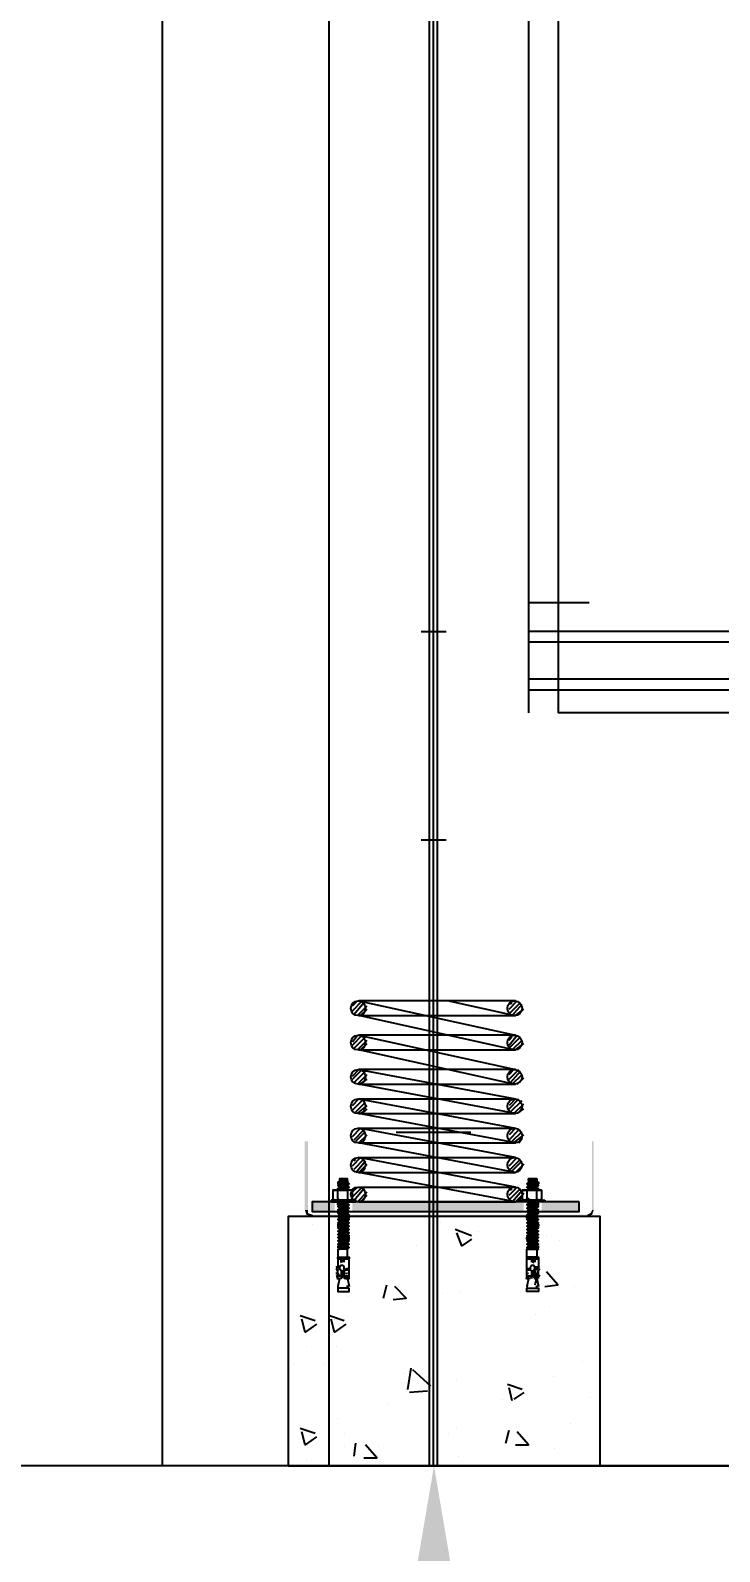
# Model space of a CAD drawing. Header units: millimetres. Extents: x 16084 to 24556, y -3303 to 19570.
# Drawn here: x 18041 to 18868, y -1103 to 720 of the extents above; entities that cross this region are included whole.
import ezdxf

# ---------------------------------------------------------------- set-up
doc = ezdxf.new("R2010")
doc.units = ezdxf.units.MM
doc.header["$MEASUREMENT"] = 0
for name, color, linetype in [('$0$PDF_SAS_STB_Side', 7, 'Continuous'), ('$2$PDF_0', 7, 'Continuous'), ('AA_Architecture', 7, 'Continuous'), ('AA_Rail', 7, 'Continuous')]:
    doc.layers.add(name, color=color, linetype=linetype)
doc.layers.add('AA_Datum', color=7, linetype='Continuous', plot=False)
doc.styles.add('Century Gothic$001H0', font='cent.shx')
doc.dimstyles.new('Copy of ISO-25', dxfattribs={"dimtxt": 250, "dimasz": 80, "dimexe": 1.25, "dimexo": 0.625, "dimtad": 1, "dimtxsty": 'Century Gothic$001H0', "dimblk": 'ARCHTICK', "dimcen": 2.5, "dimadec": 0, "dimazin": 0, "dimtfac": 1, "dimtmove": 0, "dimatfit": 3, "dimfxl": 1, "dimarcsym": 0})

# ---------------------------------------------------------------- blocks, each defined once
blk = doc.blocks.new('_ArchTick')
at = {"color": 0, "linetype": 'ByBlock', "const_width": 0.15}
blk.add_lwpolyline([(-0.5, -0.5), (0.5, 0.5)], dxfattribs=at)
blk = doc.blocks.new('*D11')
at = {"color": 0, "lineweight": -2, "transparency": 16777216}
for p, q in [((20199.375, 16200), (16998.75, 16200)), ((17000, -1000), (17000, 16200)), ((20199.375, -1000), (16998.75, -1000))]:
    blk.add_line(p, q, dxfattribs=at)
at = {"layer": 'Defpoints', "color": 0, "transparency": 16777216}
for p in [(17000, 16200), (20200, 16200), (20200, -1000)]:
    blk.add_point(p, dxfattribs=at)
at = {"color": 0, "lineweight": -2, "transparency": 16777216, "xscale": 80, "yscale": 80, "zscale": 80}
for p, rotation in [((17000, 16200), 90), ((17000, -1000), 270)]:
    blk.add_blockref('_ArchTick', p, dxfattribs=dict(at, rotation=rotation))
at = {"color": 0, "transparency": 16777216, "insert": (16874.375, 7600), "char_height": 250, "attachment_point": 5, "rotation": 90, "style": 'Century Gothic$001H0'}
blk.add_mtext('SHAFT TOTAL HEIGHT 17200', dxfattribs=at)

msp = doc.modelspace()

# ---------------------------------------------------------------- linework, layer by layer
at = {"layer": '$0$PDF_SAS_STB_Side', "lineweight": 25}
for points in [[(18421.912, -658.031), (18421.912, -656.076), (18412.134, -656.076), (18412.134, -658.031)], [(18638.992, -658.031), (18638.992, -656.076), (18648.771, -656.076), (18648.771, -658.031)], [(18410.178, -679.544), (18410.178, -669.765), (18412.134, -669.765), (18414.089, -669.765), (18416.045, -669.765), (18418.001, -669.765), (18419.956, -669.765), (18421.912, -669.765), (18421.912, -679.544), (18421.912, -681.499), (18419.956, -681.499), (18418.001, -681.499), (18416.045, -681.499), (18414.089, -681.499), (18412.134, -681.499)], [(18648.771, -679.544), (18648.771, -669.765), (18646.815, -669.765), (18644.859, -669.765), (18642.904, -669.765), (18640.948, -669.765), (18638.992, -669.765), (18637.037, -669.765), (18637.037, -679.544), (18638.992, -679.544), (18638.992, -681.499), (18640.948, -681.499), (18642.904, -681.499), (18644.859, -681.499), (18646.815, -681.499), (18648.771, -681.499)], [(18402.355, -681.499), (18402.355, -683.455), (18431.69, -683.455), (18431.69, -681.499)], [(18658.549, -681.499), (18658.549, -683.455), (18629.214, -683.455), (18629.214, -681.499)], [(18642.904, -683.455), (18637.037, -683.455)], [(18423.868, -703.012), (18423.868, -701.056), (18410.178, -701.056)], [(18637.037, -703.012), (18637.037, -701.056), (18650.726, -701.056)], [(18412.134, -716.702), (18421.912, -718.657), (18423.868, -716.702), (18410.178, -714.746)], [(18423.868, -728.436), (18423.868, -726.48), (18410.178, -726.48)], [(18648.771, -716.702), (18638.992, -718.657), (18637.037, -716.702), (18650.726, -714.746)], [(18637.037, -728.436), (18637.037, -726.48), (18650.726, -726.48)], [(18410.178, -736.258), (18412.134, -736.258), (18421.912, -736.258), (18423.868, -734.303), (18410.178, -734.303), (18412.134, -736.258), (18421.912, -736.258), (18423.868, -738.214)], [(18410.178, -740.17), (18410.178, -749.948), (18423.868, -749.948), (18423.868, -751.904), (18410.178, -751.904), (18410.178, -749.948), (18421.912, -749.948), (18421.912, -740.17)], [(18650.726, -736.258), (18648.771, -736.258), (18638.992, -736.258), (18637.037, -734.303), (18650.726, -734.303), (18648.771, -736.258), (18638.992, -736.258), (18637.037, -738.214)], [(18637.037, -751.904), (18637.037, -749.948), (18650.726, -749.948), (18650.726, -751.904)], [(18423.868, -787.106), (18410.178, -787.106), (18410.178, -791.017), (18423.868, -791.017)], [(18637.037, -787.106), (18650.726, -787.106), (18650.726, -791.017), (18637.037, -791.017)]]:
    msp.add_lwpolyline(points, close=True, dxfattribs=at)
for points in [[(18412.134, -656.076), (18421.912, -656.076)], [(18412.134, -656.076), (18412.134, -656.076)], [(18421.912, -656.076), (18421.912, -656.076)], [(18648.771, -656.076), (18638.992, -656.076)], [(18638.992, -656.076), (18638.992, -656.076)], [(18648.771, -656.076), (18648.771, -656.076)], [(18427.779, -679.544), (18427.779, -669.765), (18406.267, -669.765), (18404.311, -669.765), (18406.267, -669.765), (18408.222, -669.765), (18410.178, -669.765), (18410.178, -667.81), (18423.868, -669.765), (18421.912, -667.81), (18412.134, -667.81), (18412.134, -665.854)], [(18404.311, -669.765), (18404.311, -679.544)], [(18404.311, -669.765), (18404.311, -669.765)], [(18412.134, -658.031), (18412.134, -659.987), (18410.178, -659.987), (18410.178, -661.943), (18423.868, -661.943), (18410.178, -659.987)], [(18421.912, -658.031), (18421.912, -659.987), (18423.868, -661.943), (18410.178, -661.943), (18412.134, -663.898), (18410.178, -663.898)], [(18423.868, -665.854), (18421.912, -667.81), (18412.134, -665.854), (18410.178, -663.898), (18423.868, -665.854), (18421.912, -663.898), (18412.134, -663.898), (18421.912, -663.898), (18423.868, -661.943)], [(18410.178, -663.898), (18423.868, -665.854), (18410.178, -663.898)], [(18410.178, -663.898), (18410.178, -663.898)], [(18410.178, -667.81), (18423.868, -669.765), (18410.178, -667.81)], [(18410.178, -667.81), (18410.178, -667.81)], [(18412.134, -667.81), (18410.178, -667.81)], [(18412.134, -659.987), (18421.912, -659.987), (18412.134, -659.987)], [(18412.134, -663.898), (18412.134, -663.898)], [(18421.912, -659.987), (18421.912, -659.987)], [(18421.912, -663.898), (18421.912, -663.898)], [(18421.912, -667.81), (18421.912, -667.81)], [(18427.779, -669.765), (18425.823, -669.765), (18423.868, -669.765), (18421.912, -669.765)], [(18421.912, -669.765), (18421.912, -669.765)], [(18423.868, -661.943), (18423.868, -661.943)], [(18423.868, -665.854), (18423.868, -665.854)], [(18423.868, -669.765), (18423.868, -669.765)], [(18423.868, -669.765), (18423.868, -669.765)], [(18427.779, -669.765), (18427.779, -669.765)], [(18637.037, -669.765), (18635.081, -669.765), (18633.125, -669.765), (18631.17, -669.765), (18633.125, -669.765), (18654.638, -669.765), (18654.638, -679.544)], [(18631.17, -669.765), (18631.17, -679.544)], [(18631.17, -669.765), (18631.17, -669.765)], [(18648.771, -658.031), (18648.771, -659.987), (18650.726, -659.987), (18650.726, -661.943), (18637.037, -661.943), (18650.726, -659.987)], [(18638.992, -658.031), (18638.992, -659.987), (18637.037, -661.943), (18650.726, -661.943), (18648.771, -663.898), (18650.726, -663.898)], [(18637.037, -661.943), (18637.037, -661.943)], [(18637.037, -665.854), (18638.992, -667.81), (18648.771, -665.854), (18650.726, -663.898), (18637.037, -665.854), (18638.992, -663.898), (18648.771, -663.898), (18638.992, -663.898), (18637.037, -661.943)], [(18650.726, -663.898), (18637.037, -665.854), (18650.726, -663.898)], [(18654.638, -669.765), (18652.682, -669.765), (18650.726, -669.765), (18648.771, -669.765), (18650.726, -667.81), (18637.037, -669.765), (18638.992, -667.81), (18648.771, -667.81), (18648.771, -665.854)], [(18637.037, -665.854), (18637.037, -665.854)], [(18650.726, -667.81), (18637.037, -669.765), (18650.726, -667.81)], [(18637.037, -669.765), (18637.037, -669.765)], [(18637.037, -669.765), (18637.037, -669.765)], [(18648.771, -659.987), (18638.992, -659.987), (18648.771, -659.987)], [(18638.992, -659.987), (18638.992, -659.987)], [(18638.992, -663.898), (18638.992, -663.898)], [(18638.992, -667.81), (18638.992, -667.81)], [(18648.771, -663.898), (18648.771, -663.898)], [(18648.771, -667.81), (18650.726, -667.81)], [(18650.726, -663.898), (18650.726, -663.898)], [(18650.726, -667.81), (18650.726, -667.81)], [(18654.638, -669.765), (18654.638, -669.765)], [(18410.178, -679.544), (18410.178, -681.499), (18408.222, -681.499), (18406.267, -681.499), (18404.311, -679.544), (18406.267, -681.499), (18427.779, -681.499), (18427.779, -679.544), (18427.779, -681.499), (18425.823, -681.499), (18423.868, -681.499), (18421.912, -679.544)], [(18404.311, -679.544), (18404.311, -679.544)], [(18410.178, -689.322), (18412.134, -689.322), (18410.178, -687.366), (18423.868, -687.366), (18421.912, -685.411), (18412.134, -685.411), (18421.912, -685.411), (18423.868, -683.455), (18418.001, -683.455), (18423.868, -683.455), (18421.912, -683.455)], [(18410.178, -685.411), (18423.868, -687.366), (18410.178, -687.366), (18410.178, -685.411), (18412.134, -685.411), (18410.178, -683.455)], [(18423.868, -691.278), (18421.912, -693.233), (18412.134, -691.278), (18410.178, -689.322), (18423.868, -691.278), (18421.912, -689.322), (18412.134, -689.322), (18421.912, -689.322), (18423.868, -687.366)], [(18410.178, -689.322), (18423.868, -691.278), (18410.178, -689.322)], [(18410.178, -689.322), (18410.178, -689.322)], [(18410.178, -697.145), (18412.134, -695.189), (18410.178, -693.233), (18423.868, -695.189), (18421.912, -693.233), (18412.134, -693.233), (18412.134, -691.278)], [(18412.134, -689.322), (18412.134, -689.322)], [(18421.912, -685.411), (18421.912, -685.411)], [(18421.912, -689.322), (18421.912, -689.322)], [(18423.868, -687.366), (18423.868, -687.366)], [(18423.868, -691.278), (18423.868, -691.278)], [(18427.779, -679.544), (18427.779, -679.544)], [(18648.771, -679.544), (18650.726, -681.499), (18652.682, -681.499), (18654.638, -681.499), (18654.638, -679.544), (18654.638, -681.499), (18633.125, -681.499), (18631.17, -679.544), (18633.125, -681.499), (18635.081, -681.499), (18637.037, -681.499), (18637.037, -679.544)], [(18631.17, -679.544), (18631.17, -679.544)], [(18650.726, -685.411), (18637.037, -687.366), (18650.726, -687.366), (18650.726, -685.411), (18648.771, -685.411), (18650.726, -683.455)], [(18650.726, -689.322), (18648.771, -689.322), (18650.726, -687.366), (18637.037, -687.366), (18638.992, -685.411), (18648.771, -685.411), (18638.992, -685.411), (18637.037, -683.455)], [(18637.037, -687.366), (18637.037, -687.366)], [(18637.037, -691.278), (18638.992, -693.233), (18648.771, -691.278), (18650.726, -689.322), (18637.037, -691.278), (18638.992, -689.322), (18648.771, -689.322), (18638.992, -689.322), (18637.037, -687.366)], [(18650.726, -689.322), (18637.037, -691.278), (18650.726, -689.322)], [(18637.037, -691.278), (18637.037, -691.278)], [(18650.726, -697.145), (18648.771, -695.189), (18650.726, -693.233), (18637.037, -695.189), (18638.992, -693.233), (18648.771, -693.233), (18648.771, -691.278)], [(18638.992, -685.411), (18638.992, -685.411)], [(18638.992, -689.322), (18638.992, -689.322)], [(18648.771, -689.322), (18648.771, -689.322)], [(18650.726, -689.322), (18650.726, -689.322)], [(18654.638, -679.544), (18654.638, -679.544)], [(18410.178, -693.233), (18423.868, -695.189), (18410.178, -693.233)], [(18410.178, -693.233), (18410.178, -693.233)], [(18412.134, -693.233), (18410.178, -693.233)], [(18410.178, -701.056), (18412.134, -699.101), (18410.178, -697.145), (18423.868, -699.101), (18421.912, -697.145), (18412.134, -695.189), (18421.912, -697.145), (18423.868, -695.189)], [(18410.178, -697.145), (18423.868, -699.101), (18410.178, -697.145)], [(18410.178, -697.145), (18410.178, -697.145)], [(18410.178, -701.056), (18410.178, -701.056)], [(18410.178, -704.968), (18412.134, -703.012), (18421.912, -703.012), (18423.868, -703.012), (18410.178, -701.056), (18412.134, -703.012), (18421.912, -704.968), (18421.912, -703.012)], [(18410.178, -704.968), (18423.868, -704.968), (18410.178, -704.968)], [(18410.178, -704.968), (18410.178, -704.968)], [(18421.912, -704.968), (18423.868, -704.968), (18410.178, -704.968), (18412.134, -706.923), (18410.178, -708.879)], [(18423.868, -708.879), (18421.912, -710.835), (18412.134, -710.835), (18421.912, -710.835), (18423.868, -712.79), (18410.178, -710.835), (18412.134, -710.835), (18410.178, -708.879), (18423.868, -708.879), (18421.912, -706.923), (18412.134, -706.923), (18421.912, -706.923), (18423.868, -704.968)], [(18410.178, -708.879), (18423.868, -708.879), (18410.178, -708.879)], [(18410.178, -708.879), (18410.178, -708.879)], [(18410.178, -710.835), (18410.178, -712.79), (18423.868, -712.79), (18410.178, -712.79), (18412.134, -712.79), (18421.912, -714.746), (18423.868, -712.79)], [(18412.134, -695.189), (18412.134, -695.189)], [(18421.912, -699.101), (18421.912, -701.056), (18412.134, -699.101), (18421.912, -699.101), (18423.868, -699.101)], [(18412.134, -699.101), (18412.134, -699.101)], [(18412.134, -703.012), (18412.134, -703.012)], [(18412.134, -706.923), (18412.134, -706.923)], [(18421.912, -693.233), (18421.912, -693.233)], [(18421.912, -697.145), (18421.912, -697.145)], [(18421.912, -701.056), (18423.868, -701.056)], [(18421.912, -706.923), (18421.912, -706.923)], [(18421.912, -710.835), (18421.912, -710.835)], [(18423.868, -695.189), (18423.868, -695.189)], [(18423.868, -699.101), (18423.868, -699.101)], [(18423.868, -704.968), (18423.868, -704.968)], [(18423.868, -708.879), (18423.868, -708.879)], [(18650.726, -693.233), (18637.037, -695.189), (18650.726, -693.233)], [(18637.037, -695.189), (18637.037, -695.189)], [(18650.726, -701.056), (18648.771, -699.101), (18650.726, -697.145), (18637.037, -699.101), (18638.992, -697.145), (18648.771, -695.189), (18638.992, -697.145), (18637.037, -695.189)], [(18650.726, -697.145), (18637.037, -699.101), (18650.726, -697.145)], [(18637.037, -699.101), (18637.037, -699.101)], [(18638.992, -699.101), (18638.992, -701.056), (18648.771, -699.101), (18638.992, -699.101), (18637.037, -699.101)], [(18638.992, -701.056), (18637.037, -701.056)], [(18650.726, -704.968), (18648.771, -703.012), (18638.992, -703.012), (18637.037, -703.012), (18650.726, -701.056), (18648.771, -703.012), (18638.992, -704.968), (18638.992, -703.012)], [(18650.726, -704.968), (18637.037, -704.968), (18650.726, -704.968)], [(18637.037, -704.968), (18637.037, -704.968)], [(18638.992, -704.968), (18637.037, -704.968), (18650.726, -704.968), (18648.771, -706.923), (18650.726, -708.879)], [(18637.037, -708.879), (18638.992, -710.835), (18648.771, -710.835), (18638.992, -710.835), (18637.037, -712.79), (18650.726, -710.835), (18648.771, -710.835), (18650.726, -708.879), (18637.037, -708.879), (18638.992, -706.923), (18648.771, -706.923), (18638.992, -706.923), (18637.037, -704.968)], [(18650.726, -708.879), (18637.037, -708.879), (18650.726, -708.879)], [(18637.037, -708.879), (18637.037, -708.879)], [(18650.726, -710.835), (18650.726, -712.79), (18637.037, -712.79), (18650.726, -712.79), (18648.771, -712.79), (18638.992, -714.746), (18637.037, -712.79)], [(18638.992, -693.233), (18638.992, -693.233)], [(18638.992, -697.145), (18638.992, -697.145)], [(18638.992, -706.923), (18638.992, -706.923)], [(18638.992, -710.835), (18638.992, -710.835)], [(18648.771, -693.233), (18650.726, -693.233)], [(18648.771, -695.189), (18648.771, -695.189)], [(18648.771, -699.101), (18648.771, -699.101)], [(18648.771, -703.012), (18648.771, -703.012)], [(18648.771, -706.923), (18648.771, -706.923)], [(18650.726, -693.233), (18650.726, -693.233)], [(18650.726, -697.145), (18650.726, -697.145)], [(18650.726, -701.056), (18650.726, -701.056)], [(18650.726, -704.968), (18650.726, -704.968)], [(18650.726, -708.879), (18650.726, -708.879)], [(18410.178, -714.746), (18412.134, -714.746), (18412.134, -712.79)], [(18423.868, -716.702), (18410.178, -714.746), (18423.868, -716.702), (18421.912, -714.746), (18412.134, -714.746)], [(18410.178, -714.746), (18410.178, -714.746)], [(18410.178, -718.657), (18412.134, -718.657), (18412.134, -716.702)], [(18423.868, -720.613), (18410.178, -718.657), (18423.868, -720.613), (18421.912, -718.657), (18412.134, -718.657)], [(18410.178, -718.657), (18410.178, -718.657)], [(18410.178, -722.569), (18412.134, -720.613), (18421.912, -722.569), (18423.868, -720.613), (18410.178, -718.657), (18412.134, -720.613), (18421.912, -722.569), (18423.868, -724.524), (18410.178, -722.569), (18423.868, -724.524)], [(18410.178, -722.569), (18410.178, -722.569)], [(18410.178, -726.48), (18412.134, -724.524), (18421.912, -724.524), (18423.868, -724.524), (18410.178, -722.569), (18412.134, -724.524), (18421.912, -726.48), (18421.912, -724.524)], [(18410.178, -726.48), (18410.178, -726.48)], [(18410.178, -730.391), (18412.134, -728.436), (18421.912, -728.436), (18423.868, -728.436), (18410.178, -726.48), (18412.134, -728.436), (18421.912, -730.391), (18421.912, -728.436)], [(18421.912, -714.746), (18421.912, -714.746)], [(18421.912, -718.657), (18421.912, -718.657)], [(18421.912, -726.48), (18423.868, -726.48)], [(18423.868, -712.79), (18423.868, -712.79)], [(18637.037, -712.79), (18637.037, -712.79)], [(18637.037, -716.702), (18650.726, -714.746), (18637.037, -716.702), (18638.992, -714.746), (18648.771, -714.746)], [(18637.037, -720.613), (18650.726, -718.657), (18637.037, -720.613), (18638.992, -718.657), (18648.771, -718.657)], [(18650.726, -722.569), (18648.771, -720.613), (18638.992, -722.569), (18637.037, -720.613), (18650.726, -718.657), (18648.771, -720.613), (18638.992, -722.569), (18637.037, -724.524), (18650.726, -722.569), (18637.037, -724.524)], [(18650.726, -726.48), (18648.771, -724.524), (18638.992, -724.524), (18637.037, -724.524), (18650.726, -722.569), (18648.771, -724.524), (18638.992, -726.48), (18638.992, -724.524)], [(18638.992, -726.48), (18637.037, -726.48)], [(18650.726, -730.391), (18648.771, -728.436), (18638.992, -728.436), (18637.037, -728.436), (18650.726, -726.48), (18648.771, -728.436), (18638.992, -730.391), (18638.992, -728.436)], [(18638.992, -714.746), (18638.992, -714.746)], [(18638.992, -718.657), (18638.992, -718.657)], [(18650.726, -714.746), (18648.771, -714.746), (18648.771, -712.79)], [(18650.726, -718.657), (18648.771, -718.657), (18648.771, -716.702)], [(18650.726, -714.746), (18650.726, -714.746)], [(18650.726, -718.657), (18650.726, -718.657)], [(18650.726, -722.569), (18650.726, -722.569)], [(18650.726, -726.48), (18650.726, -726.48)], [(18421.912, -730.391), (18423.868, -730.391), (18410.178, -730.391), (18423.868, -730.391)], [(18410.178, -730.391), (18410.178, -730.391)], [(18410.178, -734.303), (18412.134, -732.347), (18421.912, -732.347), (18423.868, -730.391), (18410.178, -730.391), (18412.134, -732.347), (18421.912, -732.347), (18423.868, -734.303), (18410.178, -734.303), (18423.868, -734.303)], [(18410.178, -734.303), (18410.178, -734.303)], [(18410.178, -736.258), (18410.178, -738.214), (18423.868, -738.214), (18410.178, -738.214), (18412.134, -738.214), (18421.912, -740.17), (18423.868, -738.214)], [(18410.178, -740.17), (18412.134, -740.17), (18412.134, -738.214)], [(18421.912, -740.17), (18412.134, -740.17)], [(18421.912, -740.17), (18421.912, -740.17)], [(18421.912, -740.17), (18421.912, -740.17)], [(18423.868, -738.214), (18423.868, -738.214)], [(18638.992, -730.391), (18637.037, -730.391), (18650.726, -730.391), (18637.037, -730.391)], [(18650.726, -734.303), (18648.771, -732.347), (18638.992, -732.347), (18637.037, -730.391), (18650.726, -730.391), (18648.771, -732.347), (18638.992, -732.347), (18637.037, -734.303), (18650.726, -734.303), (18637.037, -734.303)], [(18637.037, -740.17), (18638.992, -740.17), (18648.771, -740.17), (18648.771, -749.948), (18637.037, -749.948), (18637.037, -740.17), (18650.726, -740.17), (18648.771, -740.17), (18648.771, -738.214), (18650.726, -738.214), (18637.037, -738.214), (18650.726, -738.214), (18650.726, -736.258)], [(18637.037, -738.214), (18637.037, -738.214)], [(18648.771, -738.214), (18638.992, -740.17), (18637.037, -738.214)], [(18638.992, -740.17), (18638.992, -740.17)], [(18650.726, -730.391), (18650.726, -730.391)], [(18650.726, -734.303), (18650.726, -734.303)], [(18410.178, -775.372), (18410.178, -771.461), (18410.178, -765.594), (18408.222, -763.638)], [(18421.912, -751.904), (18412.134, -751.904)], [(18412.134, -765.594), (18412.134, -763.638), (18412.134, -765.594)], [(18412.134, -763.638), (18412.134, -763.638)], [(18414.089, -755.815), (18414.089, -751.904)], [(18416.045, -755.815), (18416.045, -751.904)], [(18416.045, -755.815), (18416.045, -755.815)], [(18418.001, -755.815), (18418.001, -751.904)], [(18419.956, -763.638), (18419.956, -765.594), (18419.956, -763.638)], [(18637.037, -775.372), (18637.037, -751.904), (18650.726, -751.904), (18637.037, -751.904), (18650.726, -751.904), (18637.037, -751.904)], [(18638.992, -751.904), (18648.771, -751.904)], [(18640.948, -763.638), (18640.948, -765.594), (18640.948, -763.638)], [(18642.904, -755.815), (18642.904, -751.904)], [(18644.859, -755.815), (18644.859, -751.904)], [(18644.859, -755.815), (18644.859, -755.815)], [(18646.815, -755.815), (18646.815, -751.904)], [(18648.771, -765.594), (18648.771, -763.638), (18648.771, -765.594)], [(18648.771, -763.638), (18648.771, -763.638)], [(18650.726, -775.372), (18650.726, -771.461), (18650.726, -765.594), (18652.682, -763.638)], [(18412.134, -775.372), (18410.178, -785.15)], [(18410.178, -775.372), (18410.178, -775.372)], [(18412.134, -773.416), (18412.134, -771.461), (18412.134, -773.416)], [(18412.134, -771.461), (18412.134, -771.461)], [(18414.089, -775.372), (18414.089, -775.372)], [(18419.956, -771.461), (18419.956, -773.416), (18419.956, -771.461)], [(18421.912, -775.372), (18423.868, -785.15)], [(18638.992, -775.372), (18637.037, -785.15)], [(18640.948, -771.461), (18640.948, -773.416), (18640.948, -771.461)], [(18642.904, -775.372), (18642.904, -773.416), (18642.904, -765.594)], [(18646.815, -775.372), (18646.815, -775.372)], [(18648.771, -773.416), (18648.771, -771.461), (18648.771, -773.416)], [(18648.771, -771.461), (18648.771, -771.461)], [(18648.771, -775.372), (18650.726, -785.15)], [(18652.682, -771.461), (18650.726, -773.416)], [(18650.726, -775.372), (18650.726, -775.372)], [(18410.178, -791.017), (18423.868, -791.017)], [(18650.726, -791.017), (18637.037, -791.017)]]:
    msp.add_lwpolyline(points, dxfattribs=at)
for points in [[(18408.777, -761.695, -0.08335919), (18411.194, -761.979, 0.12332508), (18407.875, -761.811)], [(18418.001, -765.594), (18418.001, -773.416), (18417.691, -775.052, 0.09143887), (18423.868, -775.372), (18423.868, -751.904), (18410.178, -751.904), (18423.868, -751.904), (18410.178, -751.904), (18423.868, -751.904)], [(18413.986, -759.933, 0.62428567), (18414.089, -765.594), (18414.089, -773.416), (18414.089, -775.372), (18416.045, -773.416), (18416.045, -765.594)], [(18419.88, -763.833, -0.18506494), (18421.912, -763.638), (18421.912, -765.594, 0.18506494), (18419.88, -765.789)], [(18636.961, -763.833, -0.18523677), (18638.992, -763.638), (18638.992, -765.594, 0.18523677), (18636.961, -765.789)], [(18648.67, -765.728, 0.18125527), (18646.815, -765.594), (18646.815, -773.416), (18646.815, -775.372), (18644.859, -773.416), (18644.859, -765.594, 0.62506625), (18644.962, -759.932)], [(18651.074, -761.812, 0.1232303), (18647.754, -761.98, 0.08406634), (18645.947, -761.936)], [(18408.777, -769.518, -0.08335919), (18411.194, -769.802, 0.12332508), (18407.875, -769.634)], [(18408.222, -771.461), (18410.178, -773.416, 0.18133415), (18408.321, -773.55)], [(18421.912, -771.461), (18421.912, -773.416, 0.18506494), (18419.88, -773.612)], [(18638.992, -771.461), (18638.992, -773.416, 0.18523677), (18636.961, -773.612)], [(18651.074, -769.635, 0.1232303), (18647.754, -769.803, 0.08406634), (18645.947, -769.759)]]:
    msp.add_lwpolyline(points, format="xyb", dxfattribs=at)
for centre, radius, start, end in [((18415.069, -762.663), 2.93, 311.819086, 228.180914), ((18417.016, -754.839), 2.927, 173.938928, 219.891625), ((18643.884, -762.661), 2.931, 311.790852, 228.209148), ((18641.924, -754.836), 2.935, 320.175957, 5.99349), ((18409.198, -768.524), 2.931, 66.285309, 107.397302), ((18411.156, -768.516), 6.856, 252.554789, 287.445211), ((18420.934, -772.451), 2.945, 69.030369, 110.969631), ((18638.014, -758.765), 16.607, 260.328357, 281.268247), ((18638.014, -772.445), 2.94, 69.011331, 110.988669), ((18647.793, -768.529), 6.843, 252.538428, 287.461572), ((18647.794, -776.349), 2.933, 72.611448, 113.705941), ((18422.833, -786.138), 12.655, 169.914128, 179.953535), ((18409.46, -786.12), 12.452, 359.964328, 10.168009), ((18649.689, -786.126), 12.653, 169.964086, 180.00438), ((18636.134, -786.126), 12.637, 359.988998, 10.042536)]:
    msp.add_arc(centre, radius, start, end, dxfattribs=at)
at = {"layer": '$2$PDF_0', "lineweight": 25}
for points in [[(19857.399, -97.619), (18675, -97.619), (18675, 2300), (19875, 2300), (19875, 1887.47), (19935.626, 1887.47), (19935.626, 1917.318), (19937.582, 1917.318), (19937.582, 1887.47), (19937.582, 1885.714), (19935.626, 1885.714), (19875, 1885.714), (19873.044, 1887.47), (19873.044, 2300)], [(18675, -97.619), (18675, 2200)], [(18638.814, -70.238), (19867.177, -70.238), (19867.177, 0), (18638.814, 0)], [(19867.177, -13.095), (18638.814, -13.095)], [(19857.399, -100), (19857.399, -57.143), (18638.814, -57.143)], [(18427.779, -448.774), (18433.646, -442.907)], [(18427.779, -454.641), (18427.779, -454.641), (18439.513, -442.907)], [(18429.735, -458.552), (18441.469, -444.862)], [(18433.646, -460.508), (18445.38, -448.774)], [(18623.347, -442.907), (18435.602, -442.907), (18623.347, -483.976), (18435.602, -483.976), (18623.347, -525.045), (18435.602, -525.045)], [(18621.391, -501.577), (18435.602, -460.508), (18623.347, -460.508), (18633.125, -452.685)], [(18437.558, -460.508), (18445.38, -452.685)], [(18621.391, -460.508), (18541.767, -442.907)], [(18615.524, -452.685), (18625.303, -442.907)], [(18617.48, -446.818), (18619.436, -444.862)], [(18617.48, -456.596), (18629.214, -444.862)], [(18619.436, -460.508), (18631.17, -446.818)], [(18427.779, -491.799), (18433.646, -483.976)], [(18427.779, -495.71), (18439.513, -483.976)], [(18429.735, -499.621), (18443.425, -485.932)], [(18433.646, -501.577), (18445.38, -489.843)], [(18615.524, -495.71), (18625.303, -483.976)], [(18615.524, -489.843), (18619.436, -485.932)], [(18617.48, -497.666), (18629.214, -485.932)], [(18619.436, -501.577), (18631.17, -489.843)], [(18621.391, -542.646), (18435.602, -501.577), (18623.347, -501.577), (18633.125, -493.754)], [(18437.558, -501.577), (18445.38, -493.754)], [(18427.779, -532.868), (18435.602, -525.045), (18623.347, -560.247), (18615.524, -568.07)], [(18427.779, -536.779), (18439.513, -525.045)], [(18429.735, -540.691), (18443.425, -527.001)], [(18615.524, -530.912), (18621.391, -525.045)], [(18615.524, -536.779), (18627.258, -525.045)], [(18617.48, -540.691), (18629.214, -527.001)], [(18433.646, -542.646), (18445.38, -530.912)], [(18435.602, -613.051), (18623.347, -613.051), (18435.602, -577.848), (18623.347, -577.848), (18435.602, -542.646), (18623.347, -542.646)], [(18437.558, -542.646), (18445.38, -536.779)], [(18619.436, -542.646), (18631.17, -530.912)], [(18625.303, -542.646), (18633.125, -534.824)], [(18427.779, -568.07), (18435.602, -560.247), (18623.347, -595.45), (18615.524, -603.272)], [(18427.779, -573.937), (18439.513, -562.203)], [(18431.69, -575.893), (18443.425, -564.159)], [(18435.602, -560.247), (18623.347, -560.247)], [(18615.524, -571.981), (18627.258, -560.247)], [(18617.48, -575.893), (18631.17, -562.203)], [(18433.646, -577.848), (18445.38, -568.07)], [(18439.513, -577.848), (18445.38, -571.981)], [(18621.391, -577.848), (18633.125, -566.114)], [(18625.303, -577.848), (18633.125, -571.981)], [(18427.779, -605.228), (18437.558, -595.45)], [(18429.735, -609.139), (18441.469, -597.405)], [(18431.69, -611.095), (18443.425, -599.361)], [(18435.602, -665.854), (18623.347, -665.854), (18435.602, -630.652), (18623.347, -630.652), (18435.602, -595.45), (18623.347, -595.45)], [(18615.524, -609.139), (18627.258, -597.405)], [(18619.436, -611.095), (18631.17, -599.361)], [(18633.125, -638.474), (18623.347, -648.253), (18435.602, -613.051), (18445.38, -603.272)], [(18621.391, -613.051), (18633.125, -603.272)], [(18627.258, -613.051), (18631.17, -607.184)], [(18427.779, -640.43), (18437.558, -630.652)], [(18429.735, -634.563), (18431.69, -632.607)], [(18429.735, -644.342), (18441.469, -632.607)], [(18431.69, -648.253), (18443.425, -634.563)], [(18615.524, -640.43), (18625.303, -630.652)], [(18617.48, -644.342), (18629.214, -632.607)], [(18619.436, -646.297), (18631.17, -634.563)], [(18633.125, -673.677), (18623.347, -683.455), (18435.602, -648.253), (18445.38, -638.474)], [(18435.602, -648.253), (18623.347, -648.253)], [(18427.779, -671.721), (18433.646, -665.854)], [(18427.779, -677.588), (18439.513, -665.854)], [(18429.735, -681.499), (18441.469, -667.81)], [(18433.646, -683.455), (18445.38, -671.721)], [(18615.524, -675.632), (18625.303, -665.854)], [(18617.48, -669.765), (18619.436, -667.81)], [(18617.48, -679.544), (18629.214, -667.81)], [(18619.436, -683.455), (18631.17, -669.765)], [(18435.602, -683.455), (18623.347, -683.455)], [(18437.558, -683.455), (18445.38, -675.632)], [(18380.39, -710.835), (18380.39, -710.835)], [(18533.386, -708.879), (18533.386, -708.879)], [(18713.308, -704.968), (18713.308, -704.968)], [(18570.544, -724.524), (18550.987, -716.702)], [(18570.544, -728.436), (18558.81, -736.258), (18552.943, -720.613)], [(18578.366, -718.657), (18578.366, -718.657)], [(18660.505, -724.524), (18660.505, -724.524)], [(18504.051, -736.258), (18504.051, -736.258)], [(18676.15, -730.391), (18676.15, -730.391)], [(18410.178, -751.904), (18410.178, -763.638)], [(18650.726, -751.904), (18650.726, -763.638)], [(18652.682, -761.682), (18652.682, -761.682)], [(18404.311, -773.416), (18404.311, -773.416)], [(18464.937, -798.84), (18468.848, -783.195)], [(18646.815, -783.195), (18650.726, -765.594)], [(18658.549, -785.15), (18674.195, -783.195), (18660.505, -767.549)], [(18421.912, -789.062), (18421.912, -789.062)], [(18421.912, -796.884), (18421.912, -796.884)], [(18476.671, -800.796), (18492.317, -798.84), (18478.627, -785.15)], [(18535.341, -792.973), (18535.341, -792.973)], [(18556.854, -791.017), (18556.854, -791.017)], [(18693.751, -785.15), (18693.751, -785.15)], [(18646.815, -818.397), (18646.815, -818.397)], [(18664.416, -808.618), (18664.416, -808.618)], [(18382.842, -826.22), (18365.241, -820.353)], [(18384.797, -830.131), (18371.108, -839.909), (18367.196, -824.264)], [(18371.108, -824.264), (18371.108, -824.264)], [(18418.001, -826.22), (18400.4, -820.353)], [(18419.956, -830.131), (18406.267, -839.909), (18402.355, -824.264)], [(18406.267, -824.264), (18406.267, -824.264)], [(18373.063, -857.51), (18373.063, -857.51)], [(18408.222, -857.51), (18408.222, -857.51)], [(18357.418, -877.067), (18357.418, -877.067)], [(18392.577, -877.067), (18392.577, -877.067)], [(18488.405, -888.801), (18488.405, -888.801)], [(18494.272, -908.358), (18498.184, -882.934)], [(18521.652, -904.447), (18500.139, -884.89)], [(18668.328, -892.713), (18668.328, -892.713)], [(18703.53, -875.112), (18703.53, -875.112)], [(18517.74, -910.314), (18496.228, -912.269)], [(18552.943, -896.624), (18552.943, -896.624)], [(18631.17, -908.358), (18613.569, -902.491)], [(18619.436, -922.048), (18615.524, -906.402)], [(18470.804, -925.959), (18470.804, -925.959)], [(18607.702, -920.092), (18607.702, -920.092)], [(18633.125, -912.269), (18621.391, -920.092)], [(18713.308, -918.136), (18713.308, -918.136)], [(18410.178, -943.56), (18410.178, -943.56)], [(18382.842, -961.234), (18365.241, -955.367)], [(18384.797, -965.145), (18371.108, -974.923), (18367.196, -959.278)], [(18371.108, -959.278), (18371.108, -959.278)], [(18418.001, -961.161), (18418.001, -961.161)], [(18543.164, -961.161), (18543.164, -961.161)], [(18552.943, -955.294), (18552.943, -955.294)], [(18611.613, -972.895), (18615.524, -957.25)], [(18623.347, -974.851), (18638.992, -974.851), (18625.303, -959.206)], [(18689.84, -949.427), (18689.84, -949.427)], [(18418.001, -976.807), (18418.001, -976.807)], [(18429.735, -988.541), (18431.69, -972.895)], [(18441.469, -990.497), (18457.114, -990.497), (18443.425, -974.851)], [(18459.07, -976.807), (18459.07, -976.807)], [(18670.283, -978.762), (18670.283, -978.762)], [(18373.063, -992.524), (18373.063, -992.524)], [(18554.898, -988.541), (18554.898, -988.541)]]:
    msp.add_lwpolyline(points, dxfattribs=at)
for points in [[(18699.618, -683.455), (18379.628, -683.455), (18379.628, -695.189), (18699.618, -695.189)], [(18350.61, -1000.052), (18725.041, -1000.053), (18725.042, -701.056), (18350.612, -701.056)], [(18350.61, -1000.053), (18725.041, -1000.053), (18725.042, -701.056), (18350.612, -701.056)]]:
    msp.add_lwpolyline(points, close=True, dxfattribs=at)
for centre in [(18434.623, -451.708), (18622.368, -451.708), (18434.623, -492.777), (18622.368, -492.777), (18434.623, -533.846), (18622.368, -533.846), (18434.623, -569.049), (18622.368, -569.049), (18434.623, -604.251), (18622.368, -604.251), (18434.623, -639.453), (18622.368, -639.453), (18434.623, -674.655), (18622.368, -674.655)]:
    msp.add_circle(centre, 8.801, dxfattribs=at)
at = {"layer": '$2$PDF_0', "transparency": 33554559}
for points in [[(18374.523, -611.095), (18370.612, -611.095), (18374.523, -693.233)], [(18370.612, -611.095), (18374.523, -693.233), (18370.612, -693.233)], [(18715.264, -693.233), (18717.219, -693.233), (18715.264, -611.095)], [(18717.219, -693.233), (18715.264, -611.095), (18717.219, -611.095)], [(18406.267, -683.455), (18379.628, -683.455), (18406.267, -695.189)], [(18379.628, -683.455), (18406.267, -695.189), (18379.628, -695.189)], [(18633.125, -683.455), (18427.779, -683.455), (18633.125, -695.189)], [(18427.779, -683.455), (18633.125, -695.189), (18427.779, -695.189)], [(18699.618, -683.455), (18654.638, -683.455), (18699.618, -695.189)], [(18654.638, -683.455), (18699.618, -695.189), (18654.638, -695.189)], [(18355.419, -701.056), (18709.397, -699.101), (18709.397, -701.056)], [(18370.612, -693.233), (18374.523, -693.233), (18372.568, -699.101)], [(18370.612, -699.101), (18370.612, -701.056), (18709.397, -699.101)], [(18374.523, -693.233), (18372.568, -699.101), (18374.523, -697.145)], [(18372.568, -699.101), (18374.523, -697.145), (18380.39, -701.056)], [(18374.523, -697.145), (18380.39, -701.056), (18380.39, -699.101)], [(18709.397, -699.101), (18715.264, -699.101), (18713.308, -697.145)], [(18709.397, -701.056), (18709.397, -699.101), (18715.264, -699.101)], [(18715.264, -699.101), (18713.308, -697.145), (18717.219, -693.233)], [(18713.308, -697.145), (18717.219, -693.233), (18715.264, -693.233)], [(18556.852, -1183.867), (18525.561, -1000.033), (18494.271, -1183.867)]]:
    msp.add_solid(points, dxfattribs=at)
for p, q in [((18638.814, 2300), (18638.814, -97.619)), ((18711.617, 34.346), (18638.814, 34.346)), ((18480.002, -600.034), (18569.9, -600.034))]:
    msp.add_line(p, q)
at = {"layer": 'AA_Architecture'}
for p, q in [((18200, 0), (18200, 3000)), ((18400, 0), (18400, 3000)), ((18200, -1000), (18200, 0)), ((18400, -1000), (18400, 0)), ((18400, -1000), (20000, -1000))]:
    msp.add_line(p, q, dxfattribs=at)
at = {"layer": 'AA_Datum'}
for p, q in [((18525, -1000), (18525, 16200)), ((18510, 0), (18540, 0)), ((18510, -250), (18540, -250)), ((18510, -1000), (18540, -1000))]:
    msp.add_line(p, q, dxfattribs=at)
at = {"layer": 'AA_Rail'}
for p, q in [((18520.35, -1000), (18520.35, 16200)), ((18529.65, -1000), (18529.65, 16200))]:
    msp.add_line(p, q, dxfattribs=at)

# ---------------------------------------------------------------- dimensions: what is measured, and where the dimension line sits
dim = msp.add_linear_dim(base=(17000, 16200), p1=(20200, -1000), p2=(20200, 16200), angle=90, text='SHAFT TOTAL HEIGHT <>', dimstyle='Copy of ISO-25')
dim.commit()
dim.dimension.update_dxf_attribs({"geometry": '*D11', "text_midpoint": (16874.375, 7600)})

doc.saveas('drawing.dxf')
